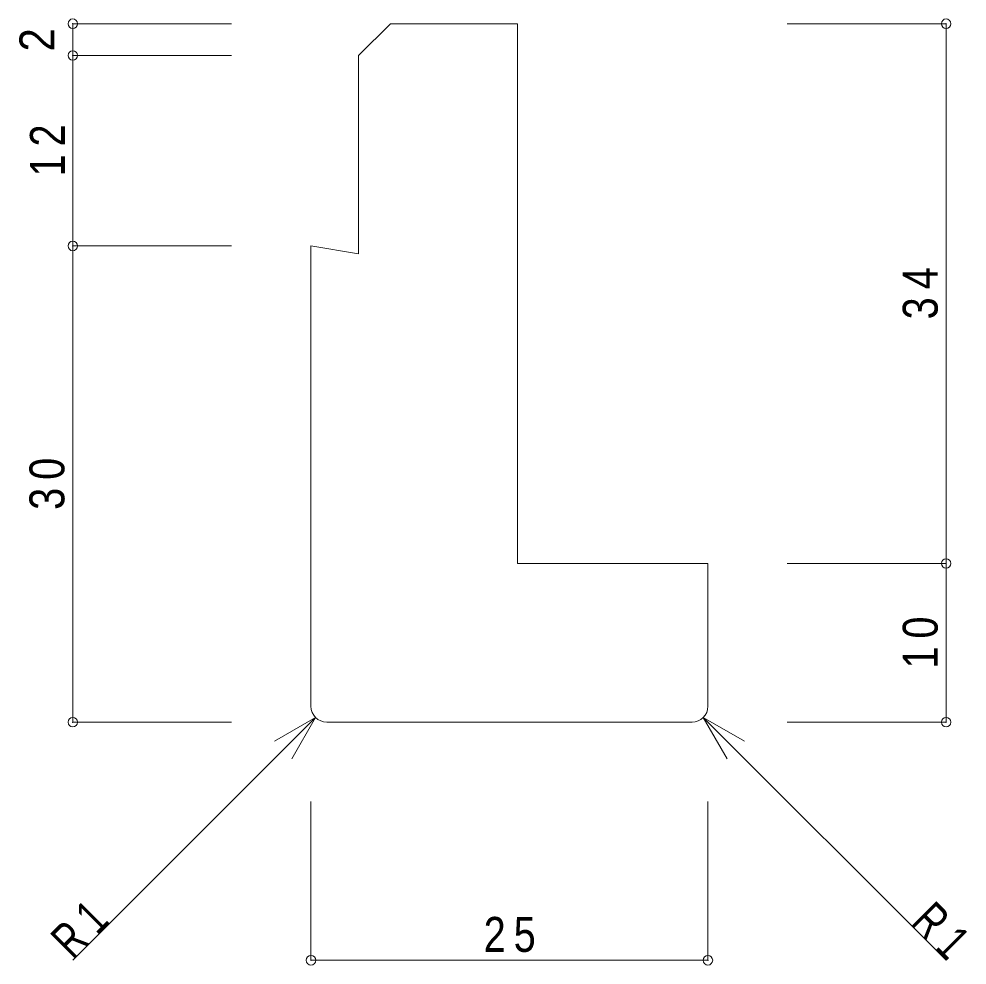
# Model space of a CAD drawing. Units: millimetres at full size, sheet at 1:1. Extents: x -141 to 141, y -98 to 98.
# Drawn here: x 15.1 to 74.8, y -31.1 to 28.6 of the extents above; entities that cross this region are included whole.
import ezdxf
from ezdxf.enums import TextEntityAlignment as Align

# ---------------------------------------------------------------- set-up
doc = ezdxf.new("R2010")
doc.units = ezdxf.units.MM
doc.header["$PDMODE"] = 32
doc.header["$PDSIZE"] = 0.6
for name, color, linetype, lineweight in [('0-0_ＫＢ製品', 2, 'Continuous', 9), ('0-3_寸法', 4, 'Continuous', 9), ('0-4_引出線字', 4, 'Continuous', 9)]:
    doc.layers.add(name, color=color, linetype=linetype, lineweight=lineweight)
doc.styles.add('HGｺﾞｼｯｸM', font='')
doc.styles.get('HGｺﾞｼｯｸM').set_extended_font_data('HGｺﾞｼｯｸM')

msp = doc.modelspace()

# ---------------------------------------------------------------- linework, layer by layer
at = {"layer": '0-0_ＫＢ製品'}
for p, q in [((33.5, 14.25), (36.5, 13.75)), ((33.5, -14.75), (33.5, 14.25)), ((58.5, -14.75), (58.5, -5.75)), ((57.5, -15.75), (34.5, -15.75))]:
    msp.add_line(p, q, dxfattribs=at)
for points in [[(46.5, 28.25), (38.5, 28.25), (36.5, 26.25), (36.5, 13.75)], [(58.5, -5.75), (46.5, -5.75), (46.5, 28.25)]]:
    msp.add_lwpolyline(points, dxfattribs=at)
for centre, start, end in [((34.5, -14.75), 180, 270), ((57.5, -14.75), 270, 0)]:
    msp.add_arc(centre, 1, start, end, dxfattribs=at)
at = {"layer": '0-3_寸法'}
for p, q in [((18.5, 26.25), (18.5, 28.25)), ((18.5, 28.25), (28.5, 28.25)), ((73.5, 28.25), (63.5, 28.25)), ((73.5, -5.75), (73.5, 28.25)), ((18.5, 14.25), (18.5, 26.25)), ((18.5, 26.25), (28.5, 26.25)), ((18.5, -15.75), (18.5, 14.25)), ((18.5, 14.25), (28.5, 14.25)), ((73.5, -5.75), (63.5, -5.75)), ((73.5, -15.75), (73.5, -5.75)), ((18.5, -15.75), (28.5, -15.75)), ((73.5, -15.75), (63.5, -15.75)), ((33.5, -30.75), (33.5, -20.75)), ((58.5, -30.75), (58.5, -20.75)), ((33.5, -30.75), (58.5, -30.75))]:
    msp.add_line(p, q, dxfattribs=at)
for p in [(18.5, 28.25), (73.5, 28.25), (18.5, 26.25), (18.5, 14.25), (73.5, -5.75), (18.5, -15.75), (73.5, -15.75), (33.5, -30.75), (58.5, -30.75)]:
    msp.add_point(p, dxfattribs=at)
at = {"layer": '0-4_引出線字'}
for p, q in [((33.793, -15.457), (18.5, -30.75)), ((33.793, -15.457), (31.195, -16.957)), ((33.793, -15.457), (32.293, -18.055)), ((58.207, -15.457), (59.707, -18.055)), ((58.207, -15.457), (60.805, -16.957)), ((58.207, -15.457), (73.5, -30.75))]:
    msp.add_line(p, q, dxfattribs=at)

# ---------------------------------------------------------------- texts
at = {"layer": '0-3_寸法', "color": 7, "style": 'HGｺﾞｼｯｸM', "width": 0.9}
msp.add_text('2', height=2.199, rotation=90, dxfattribs=at).set_placement((18, 26.5), align=Align.BOTTOM_LEFT)
at = {"layer": '0-3_寸法', "color": 7, "char_height": 2.199, "attachment_point": 7, "rotation": 90, "style": 'HGｺﾞｼｯｸM'}
for s, insert in [('\\T1.36;\\W0.85;12', (18, 18.625)), ('\\T1.36;\\W0.85;34', (73, 9.625)), ('\\T1.36;\\W0.85;30', (18, -2.375)), ('\\T1.36;\\W0.85;10', (73, -12.375))]:
    msp.add_mtext(s, dxfattribs=dict(at, insert=insert))
at = {"layer": '0-3_寸法', "color": 7, "insert": (44.375, -30.25), "char_height": 2.199, "attachment_point": 7, "style": 'HGｺﾞｼｯｸM'}
msp.add_mtext('\\T1.36;\\W0.85;25', dxfattribs=at)
at = {"layer": '0-4_引出線字', "color": 7, "char_height": 2.199, "attachment_point": 7, "style": 'HGｺﾞｼｯｸM'}
for insert, rotation in [((18.5, -30.75), 45), ((71.202, -28.452), 315)]:
    msp.add_mtext('\\T1.36;\\W0.75;R1', dxfattribs=dict(at, insert=insert, rotation=rotation))

doc.saveas('drawing.dxf')
